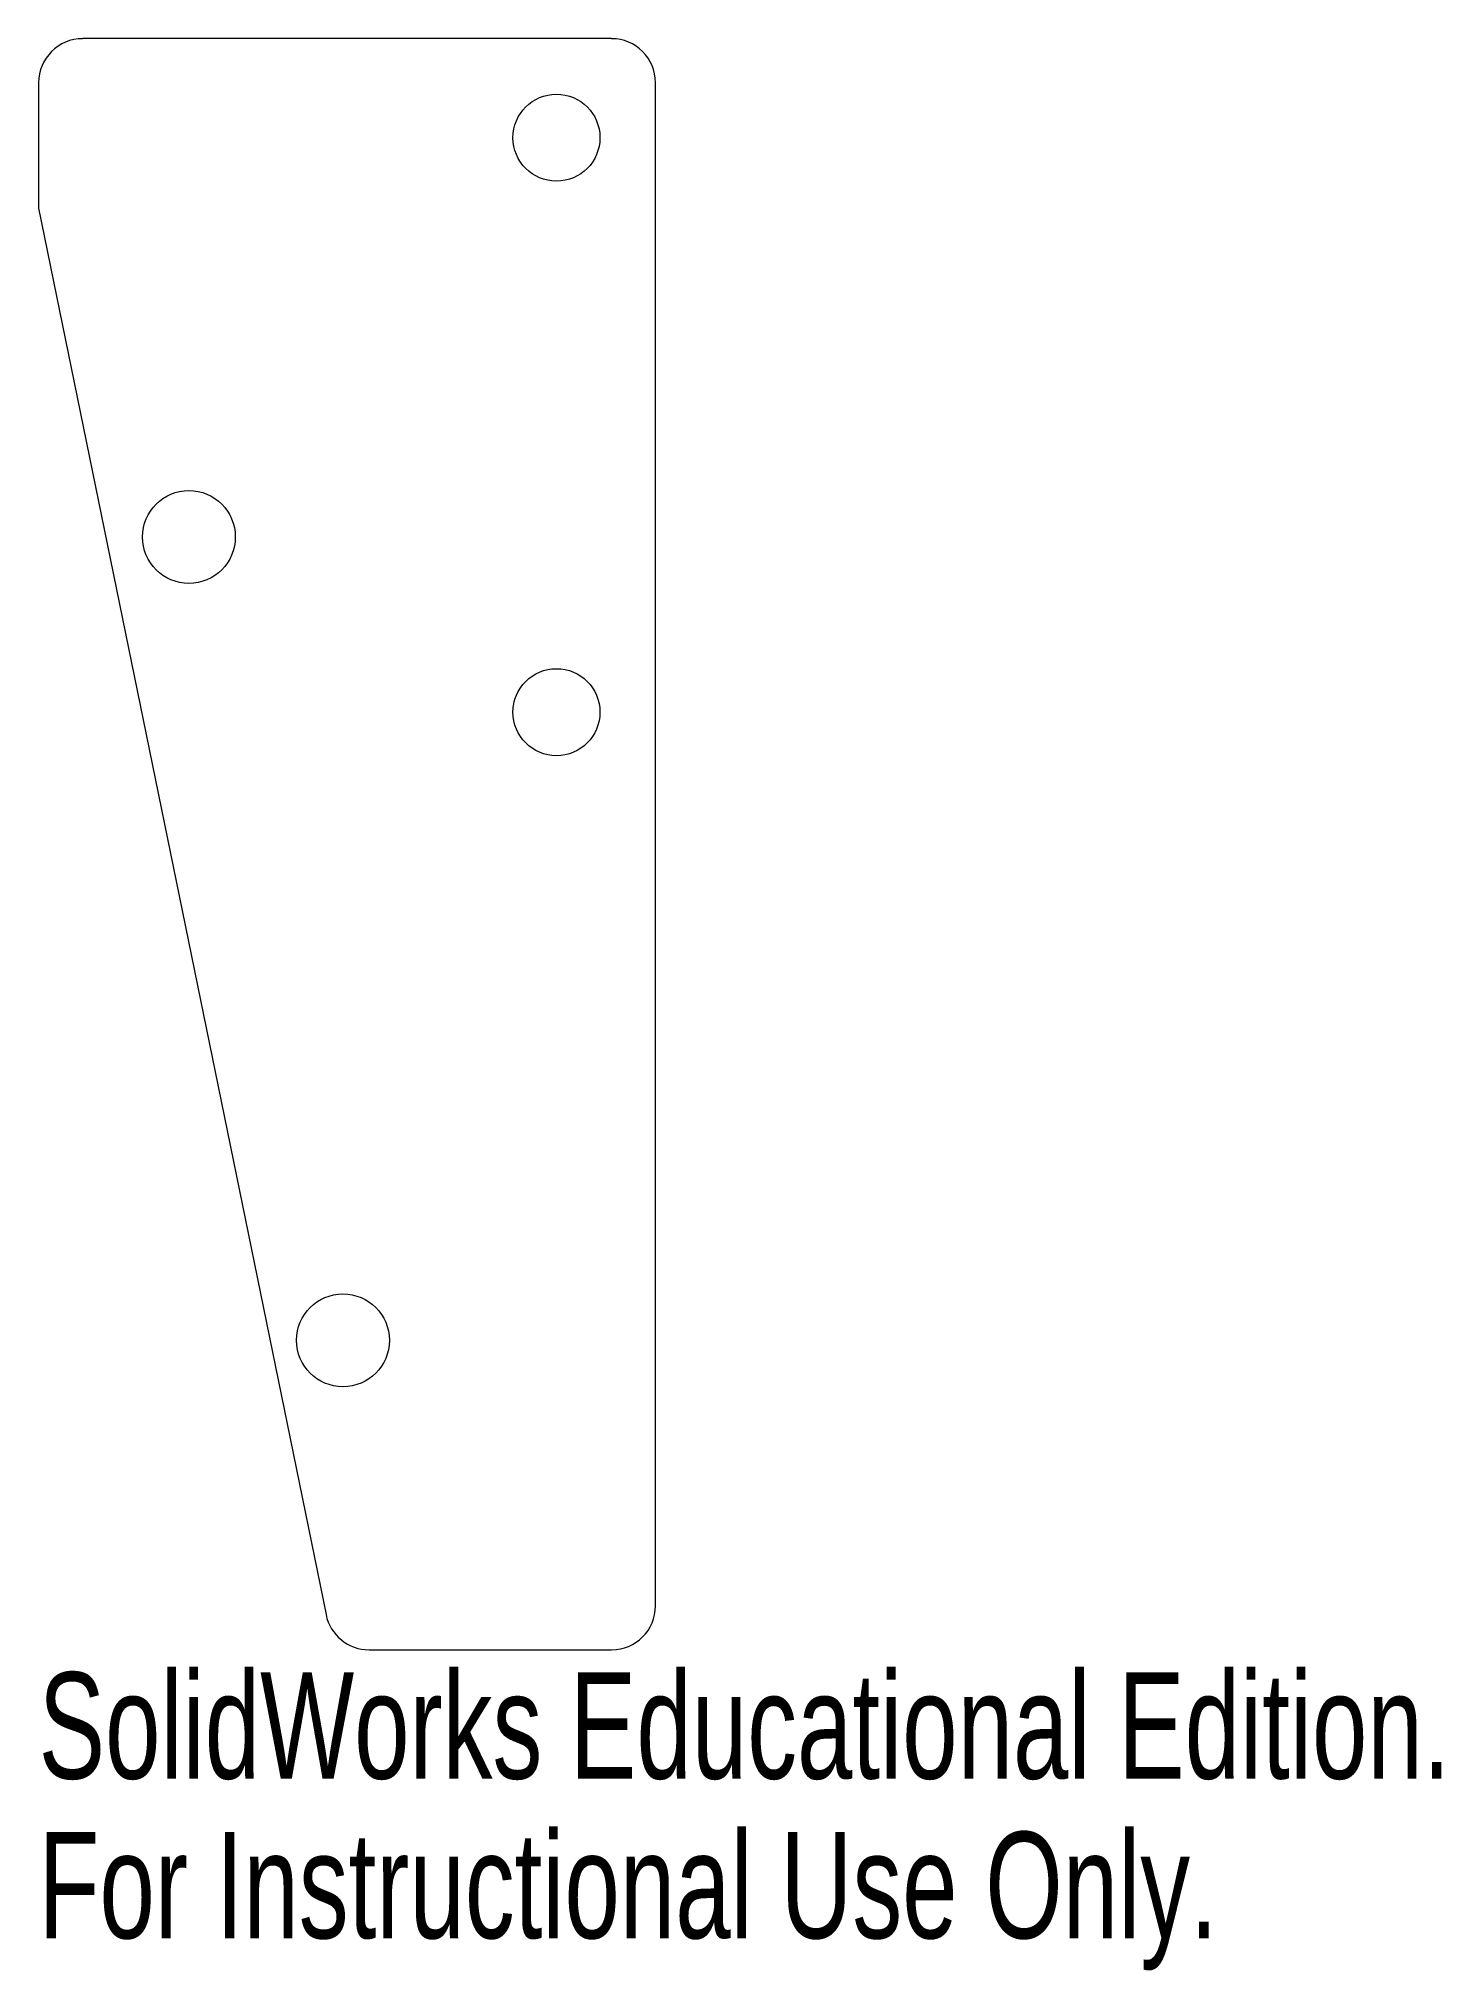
# Model space of a CAD drawing. Header units: inches. Extents: x 2.88 to 5.39, y -6.19 to -2.73.
import ezdxf

# ---------------------------------------------------------------- set-up
doc = ezdxf.new("R2010")
doc.units = ezdxf.units.IN
doc.header["$MEASUREMENT"] = 0
doc.styles.add('SLDTEXTSTYLE0', font='TXT', dxfattribs={"width": 0.7})

msp = doc.modelspace()

# ---------------------------------------------------------------- linework, layer by layer
at = {"color": 7, "linetype": 'Continuous', "lineweight": 15}
for p, q in [((3.904, -2.7345), (2.9582, -2.7345)), ((2.8795, -2.8133), (2.8795, -3.038)), ((3.9827, -5.5377), (3.9827, -2.8133)), ((2.8795, -3.038), (3.3935, -5.5535)), ((3.4706, -5.6164), (3.904, -5.6164))]:
    msp.add_line(p, q, dxfattribs=at)
for centre, radius in [((3.8055, -2.9117), 0.0778), ((3.1482, -3.6259), 0.083), ((3.8055, -3.9393), 0.0778), ((3.4237, -5.0628), 0.083)]:
    msp.add_circle(centre, radius, dxfattribs=at)
for centre, start, end in [((2.9582, -2.8133), 90, 180), ((3.904, -2.8133), 0, 90), ((3.4706, -5.5377), 191.5486, 270), ((3.904, -5.5377), 270, 0)]:
    msp.add_arc(centre, 0.0787, start, end, dxfattribs=at)

# ---------------------------------------------------------------- texts
at = {"color": 7, "linetype": 'Continuous', "char_height": 0.1903, "attachment_point": 1, "style": 'SLDTEXTSTYLE0'}
for s, insert in [('SolidWorks Educational Edition.', (2.8795, -5.6566)), ('For Instructional Use Only.', (2.8795, -5.942))]:
    msp.add_mtext(s, dxfattribs=dict(at, insert=insert))

doc.saveas('drawing.dxf')
